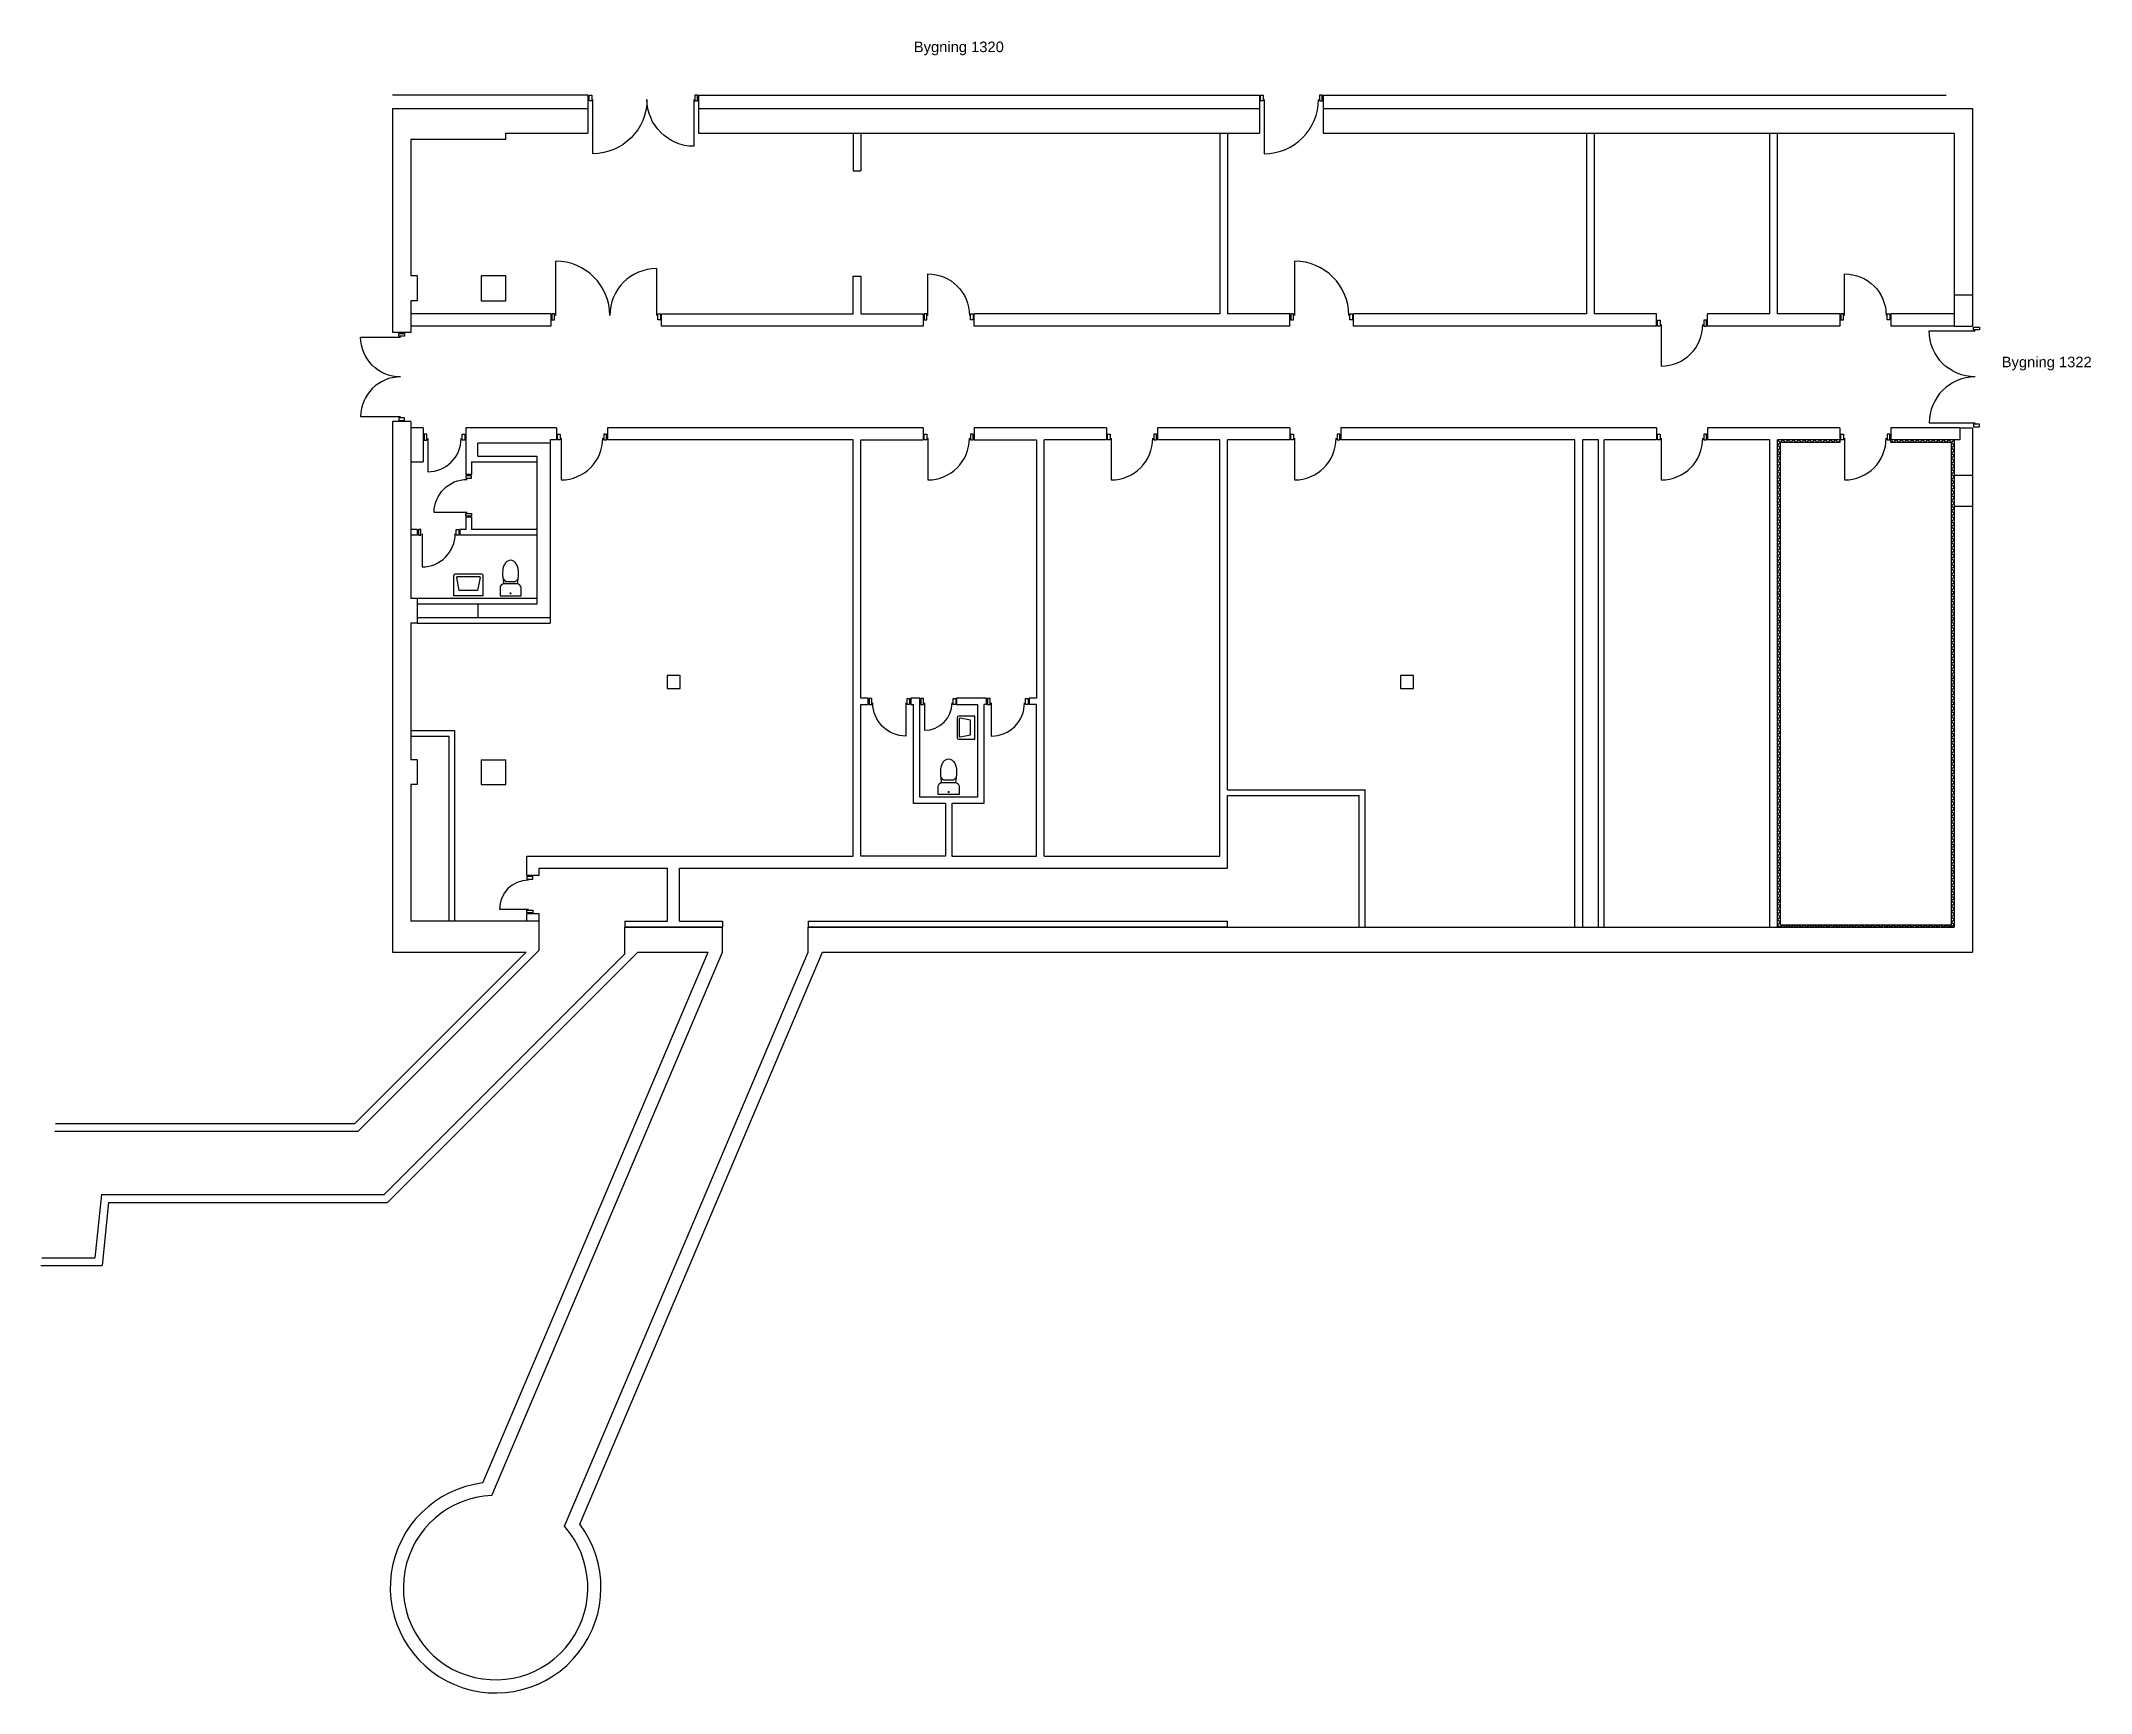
# Model space of a CAD drawing. Header units: millimetres. Extents: x -138898969 to -138860060, y 257704428 to 257735775.
import ezdxf

# ---------------------------------------------------------------- set-up
doc = ezdxf.new("R2010")
doc.units = ezdxf.units.MM
doc.header["$LTSCALE"] = 100
for name, color, linetype in [('A10--T', 1, 'Continuous'), ('A12----', 1, 'Continuous'), ('A21----', 7, 'Continuous'), ('A22--U-', 3, 'Continuous'), ('A29-I--', 8, 'Continuous'), ('A321---', 1, 'Continuous'), ('A59----', 2, 'Continuous')]:
    doc.layers.add(name, color=color, linetype=linetype)
doc.styles.add('ARIAL', font='arial.ttf')

# ---------------------------------------------------------------- blocks, each defined once
blk = doc.blocks.new('D193D')
for points in [[(19.99999999998909, 110), (69.99999999998909, 110), (69.99999999998909, 3.638e-12), (19.99999999998909, 3.638e-12)], [(1910.000000000011, 110), (1860.000000000011, 110), (1860.000000000011, 3.638e-12), (1910.000000000011, 3.638e-12)]]:
    blk.add_lwpolyline(points, close=True)
for points in [[(965, 30.00000000000364, -0.4142135623730951), (90, -844.9999999999964), (90, 30.00000000000364)], [(965.0000000000036, 30.00000000000364, 0.4142135623730951), (1840.000000000004, -844.9999999999964), (1840.000000000004, 30.00000000000364)]]:
    blk.add_lwpolyline(points, format="xyb")
blk = doc.blocks.new('D169D')
for points in [[(20, 110), (70, 110), (70, 0), (20, 0)], [(1670, 0), (1670, 110), (1620, 110), (1620, 0)]]:
    blk.add_lwpolyline(points, close=True)
for points in [[(844.9999999999982, 30, -0.4142135623730951), (89.99999999999454, -725.0000000000036), (89.99999999999454, 30)], [(844.9999999999964, 30, 0.4142135623730951), (1600, -725.0000000000036), (1600, 30)]]:
    blk.add_lwpolyline(points, format="xyb")
blk = doc.blocks.new('D81V')
for points in [[(20, 110.0424046833941), (20, 0.0424046833941247), (70, 0.0424046833941247), (70, 110.0424046833941)], [(790, 0.0424046833941247), (740, 0.0424046833941247), (740, 110.0424046833941), (790, 110.0424046833941)]]:
    blk.add_lwpolyline(points, close=True)
blk.add_lwpolyline([(90, 28.39798818089184), (90, -601.6020118191082, 0.4142135623730951), (720, 28.39798818089184, 0.4142135623730951)], format="xyb")
blk = doc.blocks.new('D97V')
for points in [[(20, 0), (20, 110), (70, 110), (70, 0)], [(950, 0), (950, 110), (900, 110), (900, 0)]]:
    blk.add_lwpolyline(points, close=True)
blk.add_lwpolyline([(90, 30), (90, -760, 0.4142135623730951), (880, 30, 0.4142135623730951)], format="xyb")
blk = doc.blocks.new('D97H')
for points in [[(-950, 110), (-900, 110), (-900, 0), (-950, 0)], [(-20, 0), (-20, 110), (-70, 110), (-70, 0)]]:
    blk.add_lwpolyline(points, close=True)
blk.add_lwpolyline([(-90, 30), (-90, -760, -0.4142135623730951), (-880, 30)], format="xyb")
blk = doc.blocks.new('D121H')
for points in [[(-1190, 7.276e-12), (-1190, 110.0000000000073), (-1140, 110.0000000000073), (-1140, -7.276e-12)], [(-20, 7.276e-12), (-20, 110.0000000000073), (-70, 110.0000000000073), (-70, -7.276e-12)]]:
    blk.add_lwpolyline(points, close=True)
blk.add_lwpolyline([(-1120, 29.99999999999272, 0.4142135623730948), (-90, -1000.000000000007), (-90, 29.99999999999272)], format="xyb")
blk = doc.blocks.new('D73H')
for points in [[(-710, 0), (-660, 0), (-660, 110), (-710, 110)], [(-20, 0), (-70, 0), (-70, 110), (-20, 110)]]:
    blk.add_lwpolyline(points, close=True)
blk.add_lwpolyline([(-640, 30, 0.4142135623730951), (-90, -520), (-90, 30)], format="xyb")
blk = doc.blocks.new('HV')
for points in [[(-235, -470, -0.4142135623730951), (-275, -430), (-275, -50), (275, -50), (275, -430, -0.4142135623730951), (235, -470)], [(-200.9562515292782, -420, -0.4689210488120354), (-220.6218916289799, -396.3582147963461), (-175, -150), (175, -150), (220.6218916289799, -396.3582147963461, -0.4689210488120356), (200.9562515292782, -420)]]:
    blk.add_lwpolyline(points, format="xyb", close=True)
blk = doc.blocks.new('TOI')
blk.add_lwpolyline([(-200, -200, 0.4142135623730951), (-125, -275), (125, -275, 0.4142135623730951), (200, -200), (200, -50), (-200, -50)], format="xyb", close=True)
blk.add_lwpolyline([(-132.2446960051893, -274.6492758400746), (-141.9837119652075, -375.0000000091859, 0.0557223020200318), (-149.9999999974971, -446.7073538793193), (-150, -500, 0.067325895239371), (-137.8636622487393, -589.7227315415512, 0.0797058162322264), (-106.0660171779746, -659.4284078790515, 0.1071248465941432), (-53.87955436162883, -710.0635837497539, 0.1401255773500056), (0, -725.4658166501031, 0.1401255773500056), (53.87955436162883, -710.0635837497539, 0.107124846594143), (106.0660171779746, -659.4284078790515, 0.0797058162323701), (137.8636622487684, -589.7227315414348, 0.0673258952392976), (150, -500), (150, -446.7073538793193, 0.0557223020191417), (141.9837119679651, -375.00000001031), (132.2446959978188, -274.6492758227178)], format="xyb")
blk.add_lwpolyline([(141.9837119581352, -375), (94.29769421648234, -325), (-94.29769421202946, -325), (-141.9837119589502, -375)])
at = {"const_width": 19.75}
blk.add_lwpolyline([(-10.125, -96.95899457277847, 1), (10.125, -96.95899457277847, 1)], format="xyb", close=True, dxfattribs=at)
blk = doc.blocks.new('D81H')
for points in [[(-790, 0.0424046834014007), (-740, 0.0424046834014007), (-740, 110.0424046834014), (-790, 110.0424046834014)], [(-70, 110.0424046834014), (-20, 110.0424046834014), (-20, 0.0424046834014007), (-70, 0.0424046834014007)]]:
    blk.add_lwpolyline(points, close=True)
blk.add_lwpolyline([(-90, 28.39798818088457), (-90, -601.6020118191154, -0.4142135623730951), (-720, 28.39798818088457)], format="xyb")
blk = doc.blocks.new('D70V')
for p, q in [((70, 109.9575953165986), (20, 109.9575953165986)), ((20, 109.9575953165986), (20.00000000000364, -0.0424046834014007)), ((70.00000000000364, -0.0424046834014007), (70, 109.9575953165986)), ((90.00000000000364, 28.3131788140854), (90.00000000000728, -491.6868211859146)), ((629.9999999999964, 109.9575953165986), (679.9999999999964, 109.9575953165986)), ((629.9999999999964, -0.0424046834014007), (629.9999999999964, 109.9575953165986)), ((679.9999999999964, 109.9575953165986), (679.9999999999964, -0.0424046834014007)), ((20.00000000000364, -0.0424046834014007), (70.00000000000364, -0.0424046834014007)), ((679.9999999999964, -0.0424046834014007), (629.9999999999964, -0.0424046834014007))]:
    blk.add_line(p, q)
blk.add_arc((90.00000000000364, 28.3131788140854), 520, 270, 0)
blk = doc.blocks.new('D121V')
for p, q in [((19.99999999999272, 0), (19.99999999999272, 110)), ((19.99999999999272, 110), (69.99999999999272, 110)), ((69.99999999999272, 0), (19.99999999999272, 0)), ((69.99999999999272, 110), (69.99999999999272, 0)), ((90.1960784313651, 30.29411764705583), (90.1960784313651, -999.7058823529442)), ((1139.999999999993, 110), (1139.999999999993, 0)), ((1189.999999999993, 110), (1139.999999999993, 110)), ((1139.999999999993, 0), (1189.999999999993, 0)), ((1189.999999999993, 0), (1189.999999999993, 110))]:
    blk.add_line(p, q)
blk.add_arc((90.1960784313651, 30.29411764705583), 1030, 270.0000000000001, 3.25e-14)

msp = doc.modelspace()

# ---------------------------------------------------------------- linework, layer by layer
at = {"layer": 'A12----'}
for p, q in [((-138888587.2756885, 257734746.7721205), (-138892297.2756885, 257734746.7721205)), ((-138892297.2756885, 257734496.7721266), (-138892297.2756885, 257730246.7721266)), ((-138892297.2756885, 257734496.7721266), (-138888587.2756885, 257734496.7721266)), ((-138888587.2756885, 257734746.7721205), (-138888587.2756885, 257734496.7721205)), ((-138888587.2756885, 257734496.7721266), (-138888587.2756885, 257734026.7721266)), ((-138886487.2756885, 257734746.7721205), (-138886487.2756885, 257734496.7721205)), ((-138886487.2756885, 257734746.7721205), (-138875842.2756885, 257734746.7721266)), ((-138886487.2756885, 257734496.7721266), (-138875842.2756885, 257734496.7721266)), ((-138886487.2756885, 257734496.7721266), (-138886487.2756885, 257734026.7721266)), ((-138875842.2756885, 257734746.7721266), (-138875842.2756885, 257734496.7721266)), ((-138875842.2756885, 257734496.7721266), (-138875842.2756885, 257734026.7721266)), ((-138874632.2756885, 257734746.7721266), (-138874632.2756885, 257734496.7721266)), ((-138874632.2756885, 257734746.7721266), (-138862808.8167967, 257734746.7721266)), ((-138874632.2756885, 257734496.7721266), (-138862307.2867516, 257734496.7721266)), ((-138874632.2756885, 257734496.7721266), (-138874632.2756885, 257734026.7721266)), ((-138867167.2867516, 257734496.7721266), (-138867167.2756885, 257734496.7721266)), ((-138867167.2867516, 257734496.7721266), (-138866967.2867516, 257734496.7721266)), ((-138862307.2867516, 257734496.7721266), (-138862307.2756885, 257730366.7721266)), ((-138891947.2756885, 257733906.7721266), (-138891947.2756885, 257731316.7721266)), ((-138890147.2756885, 257733906.7721266), (-138891947.2756885, 257733906.7721266)), ((-138890147.2756885, 257733906.7721266), (-138890147.2756885, 257734026.7721266)), ((-138890147.2756885, 257734026.7721266), (-138888587.2756885, 257734026.7721266)), ((-138886487.2756885, 257734026.7721266), (-138875842.2756885, 257734026.7721266)), ((-138874632.2756885, 257734026.7721266), (-138862657.2756885, 257734026.7721266)), ((-138862657.2756885, 257734026.7721266), (-138862657.2756885, 257730366.7721266)), ((-138891827.2756885, 257731316.7721266), (-138891947.2756885, 257731316.7721266)), ((-138891827.2756885, 257731316.7721266), (-138891827.2756885, 257730846.7721266)), ((-138862657.2756885, 257730956.7721266), (-138862307.2756885, 257730956.7721266)), ((-138891947.2756885, 257730846.7721266), (-138891947.2756885, 257730246.7721266)), ((-138891827.2756885, 257730846.7721266), (-138891947.2756885, 257730846.7721266)), ((-138891947.2756885, 257730246.7721266), (-138892297.2756885, 257730246.7721266)), ((-138862657.2756885, 257730366.7721266), (-138862307.2756885, 257730366.7721266)), ((-138892297.2756885, 257728556.7721266), (-138892297.2756885, 257718486.7721266)), ((-138891947.2756885, 257728556.7721266), (-138892297.2756885, 257728556.7721266)), ((-138891947.2756885, 257728556.7721266), (-138891947.2756885, 257725196.7721266)), ((-138862657.2756885, 257728206.7721266), (-138862657.2756885, 257718956.7721266)), ((-138862547.2756885, 257728436.7721266), (-138862307.2756885, 257728436.7721266)), ((-138862547.2756885, 257728436.7721266), (-138862547.2756885, 257728206.7721266)), ((-138862307.2756885, 257728436.7721266), (-138862307.2756885, 257718486.7721266)), ((-138862657.2756885, 257727536.7721266), (-138862307.2756885, 257727536.7721266)), ((-138862657.2756885, 257726946.7721266), (-138862307.2756885, 257726946.7721266)), ((-138891827.2756885, 257725196.7721266), (-138891947.2756885, 257725196.7721266)), ((-138891827.2756885, 257725196.7721266), (-138891827.2756885, 257724726.7721266)), ((-138891947.2756885, 257724726.7721266), (-138891947.2756885, 257722134.1457597)), ((-138891827.2756885, 257724726.7721266), (-138891947.2756885, 257724726.7721266)), ((-138891827.2756885, 257722134.1457597), (-138891947.2756885, 257722134.1457597)), ((-138891827.2756885, 257722134.1457597), (-138891827.2756885, 257721666.7721266)), ((-138891947.2756885, 257721664.1457597), (-138891947.2756885, 257719076.7721266)), ((-138891827.2756885, 257721664.1457597), (-138891947.2756885, 257721664.1457597)), ((-138889517.0459715, 257719076.7721266), (-138891947.2756885, 257719076.7721266)), ((-138889517.0459715, 257718520.529981), (-138889517.0459715, 257719076.7721266)), ((-138887887.5054054, 257718956.7721266), (-138886037.0459715, 257718956.7721266)), ((-138887887.5054054, 257718453.0142722), (-138887887.5054054, 257718956.7721266)), ((-138886037.0459715, 257718486.7721266), (-138886037.0459715, 257718956.7721266)), ((-138884407.5054054, 257718956.7721266), (-138862657.2756885, 257718956.7721266)), ((-138884407.5054054, 257718486.7721266), (-138884407.5054054, 257718956.7721266)), ((-138889762.9358602, 257718486.7721266), (-138893012.9358602, 257715236.7721266)), ((-138889517.0459715, 257718520.529981), (-138892950.8038259, 257715086.7721266)), ((-138887641.6155167, 257718486.7721266), (-138892391.6155167, 257713736.7721266)), ((-138892297.2756885, 257718486.7721266), (-138889762.9358602, 257718486.7721266)), ((-138890584.5921585, 257708413.2508497), (-138886308.6360659, 257718486.7721266)), ((-138890413.4319524, 257708176.6528598), (-138886037.0459715, 257718486.7721266)), ((-138889032.6746722, 257707590.5561671), (-138884407.5054054, 257718486.7721266)), ((-138888743.5824516, 257707631.7885927), (-138884135.9153111, 257718486.7721266)), ((-138887641.6155167, 257718486.7721266), (-138886308.6360659, 257718486.7721266)), ((-138884135.9153111, 257718486.7721266), (-138862307.2756885, 257718486.7721266)), ((-138887887.5054054, 257718453.0142722), (-138892453.747551, 257713886.7721266)), ((-138898708.9943444, 257715086.7721266), (-138892950.8038259, 257715086.7721266)), ((-138898693.6909144, 257715236.7721266), (-138893012.9358602, 257715236.7721266)), ((-138897822.5818383, 257713886.7721266), (-138897945.0092789, 257712686.7721266)), ((-138897822.5818383, 257713886.7721266), (-138892453.747551, 257713886.7721266)), ((-138897687.1066393, 257713736.7721266), (-138897809.53408, 257712536.7721266)), ((-138897687.1066393, 257713736.7721266), (-138892391.6155167, 257713736.7721266)), ((-138898953.8492257, 257712686.7721266), (-138897945.0092789, 257712686.7721266)), ((-138898969.1526558, 257712536.7721266), (-138897809.53408, 257712536.7721266))]:
    msp.add_line(p, q, dxfattribs=at)
for radius, start, end in [(2000, 96.99999999580481, 37.00000000270394), (1750, 92.37693352475164, 41.62306647563234)]:
    msp.add_arc((-138890340.8534717, 257706428.1585464), radius, start, end, dxfattribs=at)
at = {"layer": 'A21----'}
for p, q in [((-138889517.0459715, 257719211.7721266), (-138889747.0459715, 257719211.7721266)), ((-138889747.0459715, 257719076.7721266), (-138889747.0459715, 257719211.7721266)), ((-138889517.0459715, 257719076.7721266), (-138889517.0459715, 257719211.7721266)), ((-138887887.5054054, 257719076.7721266), (-138887887.5054054, 257718966.7721266)), ((-138887887.5054054, 257719076.7721266), (-138887077.2756885, 257719076.7721266)), ((-138887887.5054054, 257718966.7721266), (-138886037.0459715, 257718966.7721266)), ((-138886847.2756885, 257719076.7721266), (-138886037.0459715, 257719076.7721266)), ((-138886037.0459715, 257719076.7721266), (-138886037.0459715, 257718966.7721266)), ((-138884407.5054054, 257719076.7721266), (-138884407.5054054, 257718966.7721266)), ((-138884407.5054054, 257719076.7721266), (-138876447.2756885, 257719076.7721266)), ((-138884407.5054054, 257718966.7721266), (-138876447.2756885, 257718966.7721266)), ((-138876447.2756885, 257718966.7721266), (-138876447.2756885, 257719076.7721266))]:
    msp.add_line(p, q, dxfattribs=at)
at = {"layer": 'A22--U-'}
for p, q in [((-138883557.2756885, 257734026.7721266), (-138883557.2756885, 257733311.7721266)), ((-138883407.2756885, 257734026.7721266), (-138883407.2756885, 257733311.7721266)), ((-138876597.2756885, 257734026.7721266), (-138876597.2756885, 257730596.7721266)), ((-138876447.2756885, 257734026.7721266), (-138876447.2756885, 257730596.7721266)), ((-138869637.2756885, 257734026.7721266), (-138869637.2756885, 257730596.7721266)), ((-138869487.2756885, 257734026.7721266), (-138869487.2756885, 257730596.7721266)), ((-138866157.2756885, 257730596.7721266), (-138866157.2756885, 257734026.7721266)), ((-138866007.2756885, 257730596.7721266), (-138866007.2756885, 257734026.7721266)), ((-138890147.2756885, 257731316.7721266), (-138890617.2756885, 257731316.7721266)), ((-138890617.2756885, 257731316.7721266), (-138890617.2756885, 257730846.7721266)), ((-138890147.2756885, 257730846.7721266), (-138890147.2756885, 257731316.7721266)), ((-138889292.2756885, 257730596.7721266), (-138891947.2756885, 257730596.7721266)), ((-138890617.2756885, 257730846.7721266), (-138890147.2756885, 257730846.7721266)), ((-138889292.2756885, 257730596.7721266), (-138889292.2756885, 257730366.7721266)), ((-138876597.2756885, 257730596.7721266), (-138881257.2756885, 257730596.7721266)), ((-138881257.2756885, 257730366.7721266), (-138881257.2756885, 257730596.7721266)), ((-138875267.2756885, 257730596.7721266), (-138876447.2756885, 257730596.7721266)), ((-138875267.2756885, 257730366.7721266), (-138875267.2756885, 257730596.7721266)), ((-138874057.2756885, 257730366.7721266), (-138874057.2756885, 257730596.7721266)), ((-138869637.2756885, 257730596.7721266), (-138874057.2756885, 257730596.7721266)), ((-138868307.2756885, 257730596.7721266), (-138869487.2756885, 257730596.7721266)), ((-138868307.2756885, 257730366.7721266), (-138868307.2756885, 257730596.7721266)), ((-138867337.2756885, 257730366.7721266), (-138867337.2756885, 257730596.7721266)), ((-138866157.2756885, 257730596.7721266), (-138867337.2756885, 257730596.7721266)), ((-138864827.2756885, 257730596.7721266), (-138866007.2756885, 257730596.7721266)), ((-138864827.2756885, 257730596.7721266), (-138864827.2756885, 257730366.7721266)), ((-138862657.2756885, 257730596.7721266), (-138863857.2756885, 257730596.7721266)), ((-138863857.2756885, 257730596.7721266), (-138863857.2756885, 257730366.7721266)), ((-138889292.2756885, 257730366.7721266), (-138891947.2756885, 257730366.7721266)), ((-138875267.2756885, 257730366.7721266), (-138881257.2756885, 257730366.7721266)), ((-138868307.2756885, 257730366.7721266), (-138874057.2756885, 257730366.7721266)), ((-138864827.2756885, 257730366.7721266), (-138867337.2756885, 257730366.7721266)), ((-138862657.2756885, 257730366.7721266), (-138863857.2756885, 257730366.7721266)), ((-138891717.2756885, 257728436.7721266), (-138891947.2756885, 257728436.7721266)), ((-138891717.2756885, 257728436.7721266), (-138891717.2756885, 257727786.7721266)), ((-138890907.2756885, 257728436.7721266), (-138890907.2756885, 257727546.7721266)), ((-138889187.2756885, 257728436.7721266), (-138890907.2756885, 257728436.7721266)), ((-138889187.2756885, 257728206.7721266), (-138889307.2756885, 257728206.7721266)), ((-138889307.2756885, 257728206.7721266), (-138889307.2756885, 257728146.7721266)), ((-138889187.2756885, 257728436.7721266), (-138889187.2756885, 257728206.7721266)), ((-138882227.2756885, 257728436.7721266), (-138888217.2756885, 257728436.7721266)), ((-138888217.2756885, 257728436.7721266), (-138888217.2756885, 257728206.7721266)), ((-138883557.2756885, 257728206.7721266), (-138888217.2756885, 257728206.7721266)), ((-138883557.2756885, 257720306.7721266), (-138883557.2756885, 257728206.7721266)), ((-138882227.2756885, 257728436.7721266), (-138882227.2756885, 257728206.7721266)), ((-138878747.2756885, 257728436.7721266), (-138881257.2756885, 257728436.7721266)), ((-138881257.2756885, 257728436.7721266), (-138881257.2756885, 257728206.7721266)), ((-138879927.2756885, 257720306.7721266), (-138879927.2756885, 257728206.7721266)), ((-138878747.2756885, 257728206.7721266), (-138879927.2756885, 257728206.7721266)), ((-138878747.2756885, 257728436.7721266), (-138878747.2756885, 257728206.7721266)), ((-138875267.2756885, 257728436.7721266), (-138877777.2756885, 257728436.7721266)), ((-138877777.2756885, 257728436.7721266), (-138877777.2756885, 257728206.7721266)), ((-138876597.2756885, 257728206.7721266), (-138877777.2756885, 257728206.7721266)), ((-138876597.2756885, 257720306.7721266), (-138876597.2756885, 257728206.7721266)), ((-138875267.2756885, 257728206.7721266), (-138876447.2756885, 257728206.7721266)), ((-138876447.2756885, 257721566.7721266), (-138876447.2756885, 257728206.7721266)), ((-138875267.2756885, 257728436.7721266), (-138875267.2756885, 257728206.7721266)), ((-138868307.2756885, 257728436.7721266), (-138874297.2756885, 257728436.7721266)), ((-138874297.2756885, 257728436.7721266), (-138874297.2756885, 257728206.7721266)), ((-138869857.2756885, 257728206.7721266), (-138874297.2756885, 257728206.7721266)), ((-138869857.2756885, 257718956.7721266), (-138869857.2756885, 257728206.7721266)), ((-138869407.2756885, 257728206.7721266), (-138869707.2756885, 257728206.7721266)), ((-138869707.2756885, 257718956.7721266), (-138869707.2756885, 257728206.7721266)), ((-138869407.2756885, 257718956.7721266), (-138869407.2756885, 257728206.7721266)), ((-138868307.2756885, 257728206.7721266), (-138869297.2756885, 257728206.7721266)), ((-138869297.2756885, 257718956.7721266), (-138869297.2756885, 257728206.7721266)), ((-138868307.2756885, 257728436.7721266), (-138868307.2756885, 257728206.7721266)), ((-138864827.2756885, 257728436.7721266), (-138867337.2756885, 257728436.7721266)), ((-138867337.2756885, 257728436.7721266), (-138867337.2756885, 257728206.7721266)), ((-138866157.2756885, 257728206.7721266), (-138867337.2756885, 257728206.7721266)), ((-138866157.2756885, 257718956.7721266), (-138866157.2756885, 257728206.7721266)), ((-138864827.2756885, 257728206.7721266), (-138866007.2756885, 257728206.7721266)), ((-138866007.2756885, 257718956.7721266), (-138866007.2756885, 257728206.7721266)), ((-138864827.2756885, 257728436.7721266), (-138864827.2756885, 257728206.7721266)), ((-138863857.2756885, 257728436.7721266), (-138863857.2756885, 257728206.7721266)), ((-138862547.2756885, 257728436.7721266), (-138863857.2756885, 257728436.7721266)), ((-138862547.2756885, 257728206.7721266), (-138863857.2756885, 257728206.7721266)), ((-138890677.2756885, 257727896.7721266), (-138890677.2756885, 257728146.7721266)), ((-138889307.2756885, 257728146.7721266), (-138890677.2756885, 257728146.7721266)), ((-138890677.2756885, 257727896.7721266), (-138889557.2756885, 257727896.7721266)), ((-138889557.2756885, 257727896.7721266), (-138889557.2756885, 257725086.7721266)), ((-138889307.2756885, 257728146.7721266), (-138889307.2756885, 257724836.7721266)), ((-138891947.2756885, 257727786.7721266), (-138891717.2756885, 257727786.7721266)), ((-138890797.2756885, 257727546.7721266), (-138890907.2756885, 257727546.7721266)), ((-138890797.2756885, 257727786.7721266), (-138889557.2756885, 257727786.7721266)), ((-138890797.2756885, 257727786.7721266), (-138890797.2756885, 257727546.7721266)), ((-138890907.2756885, 257726736.7721266), (-138890907.2756885, 257726506.7721266)), ((-138890797.2756885, 257726736.7721266), (-138890907.2756885, 257726736.7721266)), ((-138890797.2756885, 257726736.7721266), (-138890797.2756885, 257726506.7721266)), ((-138891827.2756885, 257726506.7721266), (-138891947.2756885, 257726506.7721266)), ((-138891827.2756885, 257726396.7721266), (-138891947.2756885, 257726396.7721266)), ((-138891827.2756885, 257726506.7721266), (-138891827.2756885, 257726396.7721266)), ((-138891017.2756885, 257726506.7721266), (-138891017.2756885, 257726396.7721266)), ((-138890907.2756885, 257726506.7721266), (-138891017.2756885, 257726506.7721266)), ((-138889557.2756885, 257726396.7721266), (-138891017.2756885, 257726396.7721266)), ((-138889557.2756885, 257726506.7721266), (-138890797.2756885, 257726506.7721266)), ((-138889557.2756885, 257725196.7721266), (-138891827.2756885, 257725196.7721266)), ((-138890677.2756885, 257725086.7721266), (-138891827.2756885, 257725086.7721266)), ((-138890677.2756885, 257725086.7721266), (-138890677.2756885, 257724836.7721266)), ((-138889557.2756885, 257725086.7721266), (-138890677.2756885, 257725086.7721266)), ((-138891827.2756885, 257724836.7721266), (-138890677.2756885, 257724836.7721266)), ((-138891827.2756885, 257724726.7721266), (-138889307.2756885, 257724726.7721266)), ((-138890677.2756885, 257724836.7721266), (-138889307.2756885, 257724836.7721266)), ((-138889307.2756885, 257724836.7721266), (-138889307.2756885, 257724726.7721266)), ((-138891112.2756885, 257722686.7721266), (-138891947.2756885, 257722686.7721266)), ((-138891222.2756885, 257722576.7721266), (-138891947.2756885, 257722576.7721266)), ((-138891222.2756885, 257719076.7721266), (-138891222.2756885, 257722576.7721266)), ((-138891112.2756885, 257719076.7721266), (-138891112.2756885, 257722686.7721266)), ((-138890617.2756885, 257722136.7721266), (-138890617.2756885, 257721666.7721266)), ((-138890617.2756885, 257722136.7721266), (-138890147.2756885, 257722136.7721266)), ((-138890147.2756885, 257721666.7721266), (-138890147.2756885, 257722136.7721266)), ((-138890617.2756885, 257721666.7721266), (-138890147.2756885, 257721666.7721266)), ((-138876447.2756885, 257721566.7721266), (-138873837.2756885, 257721566.7721266)), ((-138876447.2756885, 257720076.7721266), (-138876447.2756885, 257721456.7721266)), ((-138876447.2756885, 257721456.7721266), (-138873947.2756885, 257721456.7721266)), ((-138873947.2756885, 257718956.7721266), (-138873947.2756885, 257721456.7721266)), ((-138873837.2756885, 257718956.7721266), (-138873837.2756885, 257721566.7721266)), ((-138889747.0459715, 257719941.7721266), (-138889747.0459715, 257720306.7721266)), ((-138889747.0459715, 257720306.7721266), (-138883557.2756885, 257720306.7721266)), ((-138889517.0459715, 257719941.7721266), (-138889517.0459715, 257720076.7721266)), ((-138889517.0459715, 257720076.7721266), (-138887077.2756885, 257720076.7721266)), ((-138887077.2756885, 257719076.7721266), (-138887077.2756885, 257720076.7721266)), ((-138886847.2756885, 257720076.7721266), (-138876447.2756885, 257720076.7721266)), ((-138886847.2756885, 257719076.7721266), (-138886847.2756885, 257720076.7721266)), ((-138879927.2756885, 257720306.7721266), (-138876597.2756885, 257720306.7721266)), ((-138889517.0459715, 257719941.7721266), (-138889747.0459715, 257719941.7721266))]:
    msp.add_line(p, q, dxfattribs=at)
for points in [[(-138883557.2756885, 257733311.7721266), (-138883407.2756885, 257733311.7721266)], [(-138883272.2756885, 257723186.7721266), (-138883272.2756885, 257723306.7721266), (-138883407.2756885, 257723306.7721266), (-138883407.2756885, 257728206.7721266), (-138882227.2756885, 257728206.7721266)], [(-138881257.2756885, 257728206.7721266), (-138880077.2756885, 257728206.7721266), (-138880077.2756885, 257723306.7721266), (-138880212.2756885, 257723306.7721266), (-138880212.2756885, 257723186.7721266)], [(-138881802.2756885, 257721306.7721266), (-138881802.2756885, 257720306.7721266), (-138883407.2756885, 257720306.7721266), (-138883407.2756885, 257723186.7721266), (-138883272.2756885, 257723186.7721266)], [(-138881592.2756885, 257723186.7721266), (-138881197.2756885, 257723186.7721266), (-138881197.2756885, 257721426.7721266), (-138882287.2756885, 257721426.7721266), (-138882287.2756885, 257723306.7721266), (-138882462.2756885, 257723306.7721266), (-138882462.2756885, 257723186.7721266)], [(-138882462.2756885, 257723186.7721266), (-138882407.2756885, 257723186.7721266)], [(-138882462.2756885, 257723186.7721266), (-138882407.2756885, 257723186.7721266)], [(-138881802.2756885, 257721306.7721266), (-138882407.2756885, 257721306.7721266), (-138882407.2756885, 257723186.7721266)], [(-138881682.2756885, 257721306.7721266), (-138881682.2756885, 257720306.7721266), (-138880077.2756885, 257720306.7721266), (-138880077.2756885, 257723186.7721266), (-138880212.2756885, 257723186.7721266)], [(-138881077.2756885, 257723186.7721266), (-138881077.2756885, 257721306.7721266), (-138881682.2756885, 257721306.7721266)], [(-138881022.2756885, 257723186.7721266), (-138881022.2756885, 257723306.7721266), (-138881592.2756885, 257723306.7721266), (-138881592.2756885, 257723186.729722)], [(-138881022.2756885, 257723186.7721266), (-138881077.2756885, 257723186.7721266)]]:
    msp.add_lwpolyline(points, dxfattribs=at)
for points in [[(-138887192.2756885, 257730366.7721266), (-138887192.2756885, 257730596.7721266), (-138883557.2756885, 257730596.7721266), (-138883557.2756885, 257731311.7721266), (-138883407.2756885, 257731311.7721266), (-138883407.2756885, 257730596.7721266), (-138882227.2756885, 257730596.7721266), (-138882227.2756885, 257730366.7721266)], [(-138887087.2756885, 257723736.7721266), (-138887087.2756885, 257723486.7721266), (-138886837.2756885, 257723486.7721266), (-138886837.2756885, 257723736.7721266)], [(-138873167.2756885, 257723736.7721266), (-138873167.2756885, 257723486.7721266), (-138872917.2756885, 257723486.7721266), (-138872917.2756885, 257723736.7721266)]]:
    msp.add_lwpolyline(points, close=True, dxfattribs=at)
at = {"layer": 'A29-I--'}
for points in [[(-138866007.2756885, 257728206.7721266), (-138865957.2756885, 257728156.7721266), (-138865907.2756885, 257728206.7721266), (-138865857.2756885, 257728156.7721266), (-138865807.2756885, 257728206.7721266), (-138865757.2756885, 257728156.7721266), (-138865707.2756885, 257728206.7721266), (-138865657.2756885, 257728156.7721266), (-138865607.2756885, 257728206.7721266), (-138865557.2756885, 257728156.7721266), (-138865507.2756885, 257728206.7721266), (-138865457.2756885, 257728156.7721266), (-138865407.2756885, 257728206.7721266), (-138865357.2756885, 257728156.7721266), (-138865307.2756885, 257728206.7721266), (-138865257.2756885, 257728156.7721266), (-138865207.2756885, 257728206.7721266), (-138865157.2756885, 257728156.7721266), (-138865107.2756885, 257728206.7721266), (-138865057.2756885, 257728156.7721266), (-138865007.2756885, 257728206.7721266), (-138864957.2756885, 257728156.7721266), (-138864907.2756885, 257728206.7721266), (-138864857.2756885, 257728156.7721266), (-138864827.2756885, 257728186.7721266)], [(-138866007.2756885, 257728206.7721266), (-138865957.2756885, 257728156.7721266), (-138866007.2756885, 257728106.7721266), (-138865957.2756885, 257728056.7721266), (-138866007.2756885, 257728006.7721266), (-138865957.2756885, 257727956.7721266), (-138866007.2756885, 257727906.7721266), (-138865957.2756885, 257727856.7721266), (-138866007.2756885, 257727806.7721266), (-138865957.2756885, 257727756.7721266), (-138866007.2756885, 257727706.7721266), (-138865957.2756885, 257727656.7721266), (-138866007.2756885, 257727606.7721266), (-138865957.2756885, 257727556.7721266), (-138866007.2756885, 257727506.7721266), (-138865957.2756885, 257727456.7721266), (-138866007.2756885, 257727406.7721266), (-138865957.2756885, 257727356.7721266), (-138866007.2756885, 257727306.7721266), (-138865957.2756885, 257727256.7721266), (-138866007.2756885, 257727206.7721266), (-138865957.2756885, 257727156.7721266), (-138866007.2756885, 257727106.7721266), (-138865957.2756885, 257727056.7721266), (-138866007.2756885, 257727006.7721266), (-138865957.2756885, 257726956.7721266), (-138866007.2756885, 257726906.7721266), (-138865957.2756885, 257726856.7721266), (-138866007.2756885, 257726806.7721266), (-138865957.2756885, 257726756.7721266), (-138866007.2756885, 257726706.7721266), (-138865957.2756885, 257726656.7721266), (-138866007.2756885, 257726606.7721266), (-138865957.2756885, 257726556.7721266), (-138866007.2756885, 257726506.7721266), (-138865957.2756885, 257726456.7721266), (-138866007.2756885, 257726406.7721266), (-138865957.2756885, 257726356.7721266), (-138866007.2756885, 257726306.7721266), (-138865957.2756885, 257726256.7721266), (-138866007.2756885, 257726206.7721266), (-138865957.2756885, 257726156.7721266), (-138866007.2756885, 257726106.7721266), (-138865957.2756885, 257726056.7721266), (-138866007.2756885, 257726006.7721266), (-138865957.2756885, 257725956.7721266), (-138866007.2756885, 257725906.7721266), (-138865957.2756885, 257725856.7721266), (-138866007.2756885, 257725806.7721266), (-138865957.2756885, 257725756.7721266), (-138866007.2756885, 257725706.7721266), (-138865957.2756885, 257725656.7721266), (-138866007.2756885, 257725606.7721266), (-138865957.2756885, 257725556.7721266), (-138866007.2756885, 257725506.7721266), (-138865957.2756885, 257725456.7721266), (-138866007.2756885, 257725406.7721266), (-138865957.2756885, 257725356.7721266), (-138866007.2756885, 257725306.7721266), (-138865957.2756885, 257725256.7721266), (-138866007.2756885, 257725206.7721266), (-138865957.2756885, 257725156.7721266), (-138866007.2756885, 257725106.7721266), (-138865957.2756885, 257725056.7721266), (-138866007.2756885, 257725006.7721266), (-138865957.2756885, 257724956.7721266), (-138866007.2756885, 257724906.7721266), (-138865957.2756885, 257724856.7721266), (-138866007.2756885, 257724806.7721266), (-138865957.2756885, 257724756.7721266), (-138866007.2756885, 257724706.7721266), (-138865957.2756885, 257724656.7721266), (-138866007.2756885, 257724606.7721266), (-138865957.2756885, 257724556.7721266), (-138866007.2756885, 257724506.7721266), (-138865957.2756885, 257724456.7721266), (-138866007.2756885, 257724406.7721266), (-138865957.2756885, 257724356.7721266), (-138866007.2756885, 257724306.7721266), (-138865957.2756885, 257724256.7721266), (-138866007.2756885, 257724206.7721266), (-138865957.2756885, 257724156.7721266), (-138866007.2756885, 257724106.7721266), (-138865957.2756885, 257724056.7721266), (-138866007.2756885, 257724006.7721266), (-138865957.2756885, 257723956.7721266), (-138866007.2756885, 257723906.7721266), (-138865957.2756885, 257723856.7721266), (-138866007.2756885, 257723806.7721266), (-138865957.2756885, 257723756.7721266), (-138866007.2756885, 257723706.7721266), (-138865957.2756885, 257723656.7721266), (-138866007.2756885, 257723606.7721266), (-138865957.2756885, 257723556.7721266), (-138866007.2756885, 257723506.7721266), (-138865957.2756885, 257723456.7721266), (-138866007.2756885, 257723406.7721266), (-138865957.2756885, 257723356.7721266), (-138866007.2756885, 257723306.7721266), (-138865957.2756885, 257723256.7721266), (-138866007.2756885, 257723206.7721266), (-138865957.2756885, 257723156.7721266), (-138866007.2756885, 257723106.7721266), (-138865957.2756885, 257723056.7721266), (-138866007.2756885, 257723006.7721266), (-138865957.2756885, 257722956.7721266), (-138866007.2756885, 257722906.7721266), (-138865957.2756885, 257722856.7721266), (-138866007.2756885, 257722806.7721266), (-138865957.2756885, 257722756.7721266), (-138866007.2756885, 257722706.7721266), (-138865957.2756885, 257722656.7721266), (-138866007.2756885, 257722606.7721266), (-138865957.2756885, 257722556.7721266), (-138866007.2756885, 257722506.7721266), (-138865957.2756885, 257722456.7721266), (-138866007.2756885, 257722406.7721266), (-138865957.2756885, 257722356.7721266), (-138866007.2756885, 257722306.7721266), (-138865957.2756885, 257722256.7721266), (-138866007.2756885, 257722206.7721266), (-138865957.2756885, 257722156.7721266), (-138866007.2756885, 257722106.7721266), (-138865957.2756885, 257722056.7721266), (-138866007.2756885, 257722006.7721266), (-138865957.2756885, 257721956.7721266), (-138866007.2756885, 257721906.7721266), (-138865957.2756885, 257721856.7721266), (-138866007.2756885, 257721806.7721266), (-138865957.2756885, 257721756.7721266), (-138866007.2756885, 257721706.7721266), (-138865957.2756885, 257721656.7721266), (-138866007.2756885, 257721606.7721266), (-138865957.2756885, 257721556.7721266), (-138866007.2756885, 257721506.7721266), (-138865957.2756885, 257721456.7721266), (-138866007.2756885, 257721406.7721266), (-138865957.2756885, 257721356.7721266), (-138866007.2756885, 257721306.7721266), (-138865957.2756885, 257721256.7721266), (-138866007.2756885, 257721206.7721266), (-138865957.2756885, 257721156.7721266), (-138866007.2756885, 257721106.7721266), (-138865957.2756885, 257721056.7721266), (-138866007.2756885, 257721006.7721266), (-138865957.2756885, 257720956.7721266), (-138866007.2756885, 257720906.7721266), (-138865957.2756885, 257720856.7721266), (-138866007.2756885, 257720806.7721266), (-138865957.2756885, 257720756.7721266), (-138866007.2756885, 257720706.7721266), (-138865957.2756885, 257720656.7721266), (-138866007.2756885, 257720606.7721266), (-138865957.2756885, 257720556.7721266), (-138866007.2756885, 257720506.7721266), (-138865957.2756885, 257720456.7721266), (-138866007.2756885, 257720406.7721266), (-138865957.2756885, 257720356.7721266), (-138866007.2756885, 257720306.7721266), (-138865957.2756885, 257720256.7721266), (-138866007.2756885, 257720206.7721266), (-138865957.2756885, 257720156.7721266), (-138866007.2756885, 257720106.7721266), (-138865957.2756885, 257720056.7721266), (-138866007.2756885, 257720006.7721266), (-138865957.2756885, 257719956.7721266), (-138866007.2756885, 257719906.7721266), (-138865957.2756885, 257719856.7721266), (-138866007.2756885, 257719806.7721266), (-138865957.2756885, 257719756.7721266), (-138866007.2756885, 257719706.7721266), (-138865957.2756885, 257719656.7721266), (-138866007.2756885, 257719606.7721266), (-138865957.2756885, 257719556.7721266), (-138866007.2756885, 257719506.7721266), (-138865957.2756885, 257719456.7721266), (-138866007.2756885, 257719406.7721266), (-138865957.2756885, 257719356.7721266), (-138866007.2756885, 257719306.7721266), (-138865957.2756885, 257719256.7721266), (-138866007.2756885, 257719206.7721266), (-138865957.2756885, 257719156.7721266), (-138866007.2756885, 257719106.7721266), (-138865957.2756885, 257719056.7721266), (-138866007.2756885, 257719006.7721266), (-138865957.2756885, 257718956.7721266), (-138865907.2756885, 257719006.7721266), (-138865857.2756885, 257718956.7721266), (-138865807.2756885, 257719006.7721266), (-138865757.2756885, 257718956.7721266), (-138865707.2756885, 257719006.7721266), (-138865657.2756885, 257718956.7721266), (-138865607.2756885, 257719006.7721266), (-138865557.2756885, 257718956.7721266), (-138865507.2756885, 257719006.7721266), (-138865457.2756885, 257718956.7721266), (-138865407.2756885, 257719006.7721266), (-138865357.2756885, 257718956.7721266), (-138865307.2756885, 257719006.7721266), (-138865257.2756885, 257718956.7721266), (-138865207.2756885, 257719006.7721266), (-138865157.2756885, 257718956.7721266), (-138865107.2756885, 257719006.7721266), (-138865057.2756885, 257718956.7721266), (-138865007.2756885, 257719006.7721266), (-138864957.2756885, 257718956.7721266), (-138864907.2756885, 257719006.7721266), (-138864857.2756885, 257718956.7721266), (-138864807.2756885, 257719006.7721266), (-138864757.2756885, 257718956.7721266), (-138864707.2756885, 257719006.7721266), (-138864657.2756885, 257718956.7721266), (-138864607.2756885, 257719006.7721266), (-138864557.2756885, 257718956.7721266), (-138864507.2756885, 257719006.7721266), (-138864457.2756885, 257718956.7721266), (-138864407.2756885, 257719006.7721266), (-138864357.2756885, 257718956.7721266), (-138864307.2756885, 257719006.7721266), (-138864257.2756885, 257718956.7721266), (-138864207.2756885, 257719006.7721266), (-138864157.2756885, 257718956.7721266), (-138864107.2756885, 257719006.7721266), (-138864057.2756885, 257718956.7721266), (-138864007.2756885, 257719006.7721266), (-138863957.2756885, 257718956.7721266), (-138863907.2756885, 257719006.7721266), (-138863857.2756885, 257718956.7721266), (-138863807.2756885, 257719006.7721266), (-138863757.2756885, 257718956.7721266), (-138863707.2756885, 257719006.7721266), (-138863657.2756885, 257718956.7721266), (-138863607.2756885, 257719006.7721266), (-138863557.2756885, 257718956.7721266), (-138863507.2756885, 257719006.7721266), (-138863457.2756885, 257718956.7721266), (-138863407.2756885, 257719006.7721266), (-138863357.2756885, 257718956.7721266), (-138863307.2756885, 257719006.7721266), (-138863257.2756885, 257718956.7721266), (-138863207.2756885, 257719006.7721266), (-138863157.2756885, 257718956.7721266), (-138863107.2756885, 257719006.7721266), (-138863057.2756885, 257718956.7721266), (-138863007.2756885, 257719006.7721266), (-138862957.2756885, 257718956.7721266), (-138862907.2756885, 257719006.7721266), (-138862857.2756885, 257718956.7721266), (-138862807.2756885, 257719006.7721266), (-138862757.2756885, 257718956.7721266), (-138862707.2756885, 257719006.7721266)], [(-138864827.2756885, 257728206.7721266), (-138864827.2756885, 257728156.7721266), (-138865957.2756885, 257728156.7721266), (-138865957.2756885, 257719006.7721266), (-138862707.2756885, 257719006.7721266), (-138862707.2756885, 257728156.7721266), (-138863857.2756885, 257728156.7721266), (-138863857.2756885, 257728206.7721266)], [(-138862657.2756885, 257728206.7721266), (-138862707.2756885, 257728156.7721266), (-138862757.2756885, 257728206.7721266), (-138862807.2756885, 257728156.7721266), (-138862857.2756885, 257728206.7721266), (-138862907.2756885, 257728156.7721266), (-138862957.2756885, 257728206.7721266), (-138863007.2756885, 257728156.7721266), (-138863057.2756885, 257728206.7721266), (-138863107.2756885, 257728156.7721266), (-138863157.2756885, 257728206.7721266), (-138863207.2756885, 257728156.7721266), (-138863257.2756885, 257728206.7721266), (-138863307.2756885, 257728156.7721266), (-138863357.2756885, 257728206.7721266), (-138863407.2756885, 257728156.7721266), (-138863457.2756885, 257728206.7721266), (-138863507.2756885, 257728156.7721266), (-138863557.2756885, 257728206.7721266), (-138863607.2756885, 257728156.7721266), (-138863657.2756885, 257728206.7721266), (-138863707.2756885, 257728156.7721266), (-138863757.2756885, 257728206.7721266), (-138863807.2756885, 257728156.7721266), (-138863837.2756885, 257728186.7721266)], [(-138862657.2756885, 257728206.7721266), (-138862707.2756885, 257728156.7721266), (-138862657.2756885, 257728106.7721266), (-138862707.2756885, 257728056.7721266), (-138862657.2756885, 257728006.7721266), (-138862707.2756885, 257727956.7721266), (-138862657.2756885, 257727906.7721266), (-138862707.2756885, 257727856.7721266), (-138862657.2756885, 257727806.7721266), (-138862707.2756885, 257727756.7721266), (-138862657.2756885, 257727706.7721266), (-138862707.2756885, 257727656.7721266), (-138862657.2756885, 257727606.7721266), (-138862707.2756885, 257727556.7721266), (-138862657.2756885, 257727506.7721266), (-138862707.2756885, 257727456.7721266), (-138862657.2756885, 257727406.7721266), (-138862707.2756885, 257727356.7721266), (-138862657.2756885, 257727306.7721266), (-138862707.2756885, 257727256.7721266), (-138862657.2756885, 257727206.7721266), (-138862707.2756885, 257727156.7721266), (-138862657.2756885, 257727106.7721266), (-138862707.2756885, 257727056.7721266), (-138862657.2756885, 257727006.7721266), (-138862707.2756885, 257726956.7721266), (-138862657.2756885, 257726906.7721266), (-138862707.2756885, 257726856.7721266), (-138862657.2756885, 257726806.7721266), (-138862707.2756885, 257726756.7721266), (-138862657.2756885, 257726706.7721266), (-138862707.2756885, 257726656.7721266), (-138862657.2756885, 257726606.7721266), (-138862707.2756885, 257726556.7721266), (-138862657.2756885, 257726506.7721266), (-138862707.2756885, 257726456.7721266), (-138862657.2756885, 257726406.7721266), (-138862707.2756885, 257726356.7721266), (-138862657.2756885, 257726306.7721266), (-138862707.2756885, 257726256.7721266), (-138862657.2756885, 257726206.7721266), (-138862707.2756885, 257726156.7721266), (-138862657.2756885, 257726106.7721266), (-138862707.2756885, 257726056.7721266), (-138862657.2756885, 257726006.7721266), (-138862707.2756885, 257725956.7721266), (-138862657.2756885, 257725906.7721266), (-138862707.2756885, 257725856.7721266), (-138862657.2756885, 257725806.7721266), (-138862707.2756885, 257725756.7721266), (-138862657.2756885, 257725706.7721266), (-138862707.2756885, 257725656.7721266), (-138862657.2756885, 257725606.7721266), (-138862707.2756885, 257725556.7721266), (-138862657.2756885, 257725506.7721266), (-138862707.2756885, 257725456.7721266), (-138862657.2756885, 257725406.7721266), (-138862707.2756885, 257725356.7721266), (-138862657.2756885, 257725306.7721266), (-138862707.2756885, 257725256.7721266), (-138862657.2756885, 257725206.7721266), (-138862707.2756885, 257725156.7721266), (-138862657.2756885, 257725106.7721266), (-138862707.2756885, 257725056.7721266), (-138862657.2756885, 257725006.7721266), (-138862707.2756885, 257724956.7721266), (-138862657.2756885, 257724906.7721266), (-138862707.2756885, 257724856.7721266), (-138862657.2756885, 257724806.7721266), (-138862707.2756885, 257724756.7721266), (-138862657.2756885, 257724706.7721266), (-138862707.2756885, 257724656.7721266), (-138862657.2756885, 257724606.7721266), (-138862707.2756885, 257724556.7721266), (-138862657.2756885, 257724506.7721266), (-138862707.2756885, 257724456.7721266), (-138862657.2756885, 257724406.7721266), (-138862707.2756885, 257724356.7721266), (-138862657.2756885, 257724306.7721266), (-138862707.2756885, 257724256.7721266), (-138862657.2756885, 257724206.7721266), (-138862707.2756885, 257724156.7721266), (-138862657.2756885, 257724106.7721266), (-138862707.2756885, 257724056.7721266), (-138862657.2756885, 257724006.7721266), (-138862707.2756885, 257723956.7721266), (-138862657.2756885, 257723906.7721266), (-138862707.2756885, 257723856.7721266), (-138862657.2756885, 257723806.7721266), (-138862707.2756885, 257723756.7721266), (-138862657.2756885, 257723706.7721266), (-138862707.2756885, 257723656.7721266), (-138862657.2756885, 257723606.7721266), (-138862707.2756885, 257723556.7721266), (-138862657.2756885, 257723506.7721266), (-138862707.2756885, 257723456.7721266), (-138862657.2756885, 257723406.7721266), (-138862707.2756885, 257723356.7721266), (-138862657.2756885, 257723306.7721266), (-138862707.2756885, 257723256.7721266), (-138862657.2756885, 257723206.7721266), (-138862707.2756885, 257723156.7721266), (-138862657.2756885, 257723106.7721266), (-138862707.2756885, 257723056.7721266), (-138862657.2756885, 257723006.7721266), (-138862707.2756885, 257722956.7721266), (-138862657.2756885, 257722906.7721266), (-138862707.2756885, 257722856.7721266), (-138862657.2756885, 257722806.7721266), (-138862707.2756885, 257722756.7721266), (-138862657.2756885, 257722706.7721266), (-138862707.2756885, 257722656.7721266), (-138862657.2756885, 257722606.7721266), (-138862707.2756885, 257722556.7721266), (-138862657.2756885, 257722506.7721266), (-138862707.2756885, 257722456.7721266), (-138862657.2756885, 257722406.7721266), (-138862707.2756885, 257722356.7721266), (-138862657.2756885, 257722306.7721266), (-138862707.2756885, 257722256.7721266), (-138862657.2756885, 257722206.7721266), (-138862707.2756885, 257722156.7721266), (-138862657.2756885, 257722106.7721266), (-138862707.2756885, 257722056.7721266), (-138862657.2756885, 257722006.7721266), (-138862707.2756885, 257721956.7721266), (-138862657.2756885, 257721906.7721266), (-138862707.2756885, 257721856.7721266), (-138862657.2756885, 257721806.7721266), (-138862707.2756885, 257721756.7721266), (-138862657.2756885, 257721706.7721266), (-138862707.2756885, 257721656.7721266), (-138862657.2756885, 257721606.7721266), (-138862707.2756885, 257721556.7721266), (-138862657.2756885, 257721506.7721266), (-138862707.2756885, 257721456.7721266), (-138862657.2756885, 257721406.7721266), (-138862707.2756885, 257721356.7721266), (-138862657.2756885, 257721306.7721266), (-138862707.2756885, 257721256.7721266), (-138862657.2756885, 257721206.7721266), (-138862707.2756885, 257721156.7721266), (-138862657.2756885, 257721106.7721266), (-138862707.2756885, 257721056.7721266), (-138862657.2756885, 257721006.7721266), (-138862707.2756885, 257720956.7721266), (-138862657.2756885, 257720906.7721266), (-138862707.2756885, 257720856.7721266), (-138862657.2756885, 257720806.7721266), (-138862707.2756885, 257720756.7721266), (-138862657.2756885, 257720706.7721266), (-138862707.2756885, 257720656.7721266), (-138862657.2756885, 257720606.7721266), (-138862707.2756885, 257720556.7721266), (-138862657.2756885, 257720506.7721266), (-138862707.2756885, 257720456.7721266), (-138862657.2756885, 257720406.7721266), (-138862707.2756885, 257720356.7721266), (-138862657.2756885, 257720306.7721266), (-138862707.2756885, 257720256.7721266), (-138862657.2756885, 257720206.7721266), (-138862707.2756885, 257720156.7721266), (-138862657.2756885, 257720106.7721266), (-138862707.2756885, 257720056.7721266), (-138862657.2756885, 257720006.7721266), (-138862707.2756885, 257719956.7721266), (-138862657.2756885, 257719906.7721266), (-138862707.2756885, 257719856.7721266), (-138862657.2756885, 257719806.7721266), (-138862707.2756885, 257719756.7721266), (-138862657.2756885, 257719706.7721266), (-138862707.2756885, 257719656.7721266), (-138862657.2756885, 257719606.7721266), (-138862707.2756885, 257719556.7721266), (-138862657.2756885, 257719506.7721266), (-138862707.2756885, 257719456.7721266), (-138862657.2756885, 257719406.7721266), (-138862707.2756885, 257719356.7721266), (-138862657.2756885, 257719306.7721266), (-138862707.2756885, 257719256.7721266), (-138862657.2756885, 257719206.7721266), (-138862707.2756885, 257719156.7721266), (-138862657.2756885, 257719106.7721266), (-138862707.2756885, 257719056.7721266), (-138862657.2756885, 257719006.7721266), (-138862707.2756885, 257718956.7721266)]]:
    msp.add_lwpolyline(points, dxfattribs=at)
at = {"layer": 'A321---'}
for points in [[(-138888567.2756885, 257734636.7721205), (-138888567.2756885, 257734746.7721205), (-138888517.2756885, 257734746.7721205), (-138888517.2756885, 257734636.7721205)], [(-138886507.2756885, 257734636.7721205), (-138886507.2756885, 257734746.7721205), (-138886557.2756885, 257734746.7721205), (-138886557.2756885, 257734636.7721205)], [(-138889272.2756885, 257730596.7721266), (-138889272.2756885, 257730486.7721266), (-138889222.2756885, 257730486.7721266), (-138889222.2756885, 257730596.7721266)], [(-138887212.2756885, 257730596.7721266), (-138887212.2756885, 257730486.7721266), (-138887262.2756885, 257730486.7721266), (-138887262.2756885, 257730596.7721266)]]:
    msp.add_lwpolyline(points, close=True, dxfattribs=at)
for points in [[(-138887467.2756885, 257734666.7721205, -0.4142135623730951), (-138888497.2756885, 257733636.7721205), (-138888497.2756885, 257734666.7721205)], [(-138886577.2756885, 257734666.7721205), (-138886577.2756885, 257733776.7721205, -0.4142135623730925), (-138887467.2756885, 257734666.7721205, -0.4142135623730925)], [(-138888172.2756885, 257730566.7721266, 0.4142135623730951), (-138889202.2756885, 257731596.7721266), (-138889202.2756885, 257730566.7721266)], [(-138887282.2756885, 257730566.7721266), (-138887282.2756885, 257731456.7721266, 0.4142135623730925), (-138888172.2756885, 257730566.7721266, 0.4142135623730925)]]:
    msp.add_lwpolyline(points, format="xyb", dxfattribs=at)

# ---------------------------------------------------------------- block references
for name, p in [('D121V', (-138875842.2756885, 257734636.7721266)), ('D81V', (-138891717.2756885, 257728203.3142288)), ('D97V', (-138889187.2756885, 257728206.7721266)), ('D97V', (-138882227.2756885, 257728206.7721266)), ('D97V', (-138878747.2756885, 257728206.7721266)), ('D97V', (-138875267.2756885, 257728206.7721266)), ('D97V', (-138868307.2756885, 257728206.7721266)), ('D97V', (-138864827.2756885, 257728206.7721266)), ('D81V', (-138891827.2756885, 257726396.7721266)), ('D70V', (-138882287.2756885, 257723186.7721266)), ('D81V', (-138881022.2756885, 257723186.7721266))]:
    msp.add_blockref(name, p, dxfattribs=at)
for name, p, rotation in [('D97H', (-138882227.2756885, 257730596.7721266), 180), ('D121H', (-138875267.2756885, 257730596.7721266), 180), ('D169D', (-138892177.2756885, 257730246.7721266), 270), ('D193D', (-138862287.2756885, 257730366.7721266), 270), ('D81H', (-138890907.2756885, 257726736.7721266), 270), ('D73H', (-138889747.0459715, 257719211.7721266), 270)]:
    msp.add_blockref(name, p, dxfattribs=dict(at, rotation=rotation))
at = {"layer": 'A321---', "xscale": -1, "rotation": 180}
msp.add_blockref('D97V', (-138864827.2756885, 257730596.7721266), dxfattribs=at)
at = {"layer": 'A321---', "xscale": -1}
for name, p in [('D97H', (-138868307.2756885, 257730366.7721266)), ('D81V', (-138882462.2756885, 257723186.7721266))]:
    msp.add_blockref(name, p, dxfattribs=at)
at = {"layer": 'A59----', "rotation": 180}
for name, p in [('TOI', (-138890057.2756885, 257725196.7721266)), ('HV', (-138890857.2756885, 257725196.7721266))]:
    msp.add_blockref(name, p, dxfattribs=at)
at = {"layer": 'A59----', "xscale": -0.800000011920929, "yscale": 0.800000011920929, "zscale": 0.8, "rotation": 270}
msp.add_blockref('HV', (-138881207.2756885, 257722746.490999), dxfattribs=at)
at = {"layer": 'A59----', "xscale": -1, "rotation": 180}
msp.add_blockref('TOI', (-138881742.2756885, 257721426.7721266), dxfattribs=at)

# ---------------------------------------------------------------- texts
at = {"layer": 'A10--T', "char_height": 200, "attachment_point": 1, "style": 'ARIAL'}
for s, insert in [('Bygning 1320', (-138882402.9797528, 257735764.2193868)), ('Bygning 1322', (-138861754.6367263, 257729783.916997))]:
    msp.add_mtext_dynamic_manual_height_columns(s, width=2016.190558969975, gutter_width=12.5, heights=[0], dxfattribs=dict(at, insert=insert))

doc.saveas('drawing.dxf')
